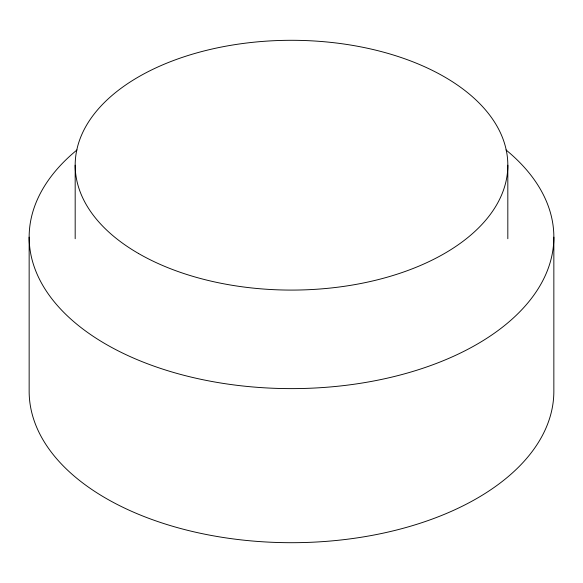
<?xml version="1.0" encoding="UTF-8"?>
<svg xmlns="http://www.w3.org/2000/svg" width="583" height="583" viewBox="0 0 583 583"><rect width="100%" height="100%" fill="white"/><g stroke="black" fill="none" stroke-linecap="round" stroke-linejoin="round"><path stroke-width="0.87" d="M553.85 237.157L553.85 391.237A262.35 151.463 0 0 1 291.5 542.7A262.35 151.463 0 0 1 29.15 391.237L29.15 237.157M507.822 165.193L507.822 238.731M75.178 165.193L75.178 238.731M505.986 149.933A262.35 151.463 0 0 1 466.094 350.208A262.35 151.463 0 0 1 116.906 350.208A262.35 151.463 0 0 1 77.014 149.933M138.535 253.503A216.322 124.893 0 0 0 500.454 197.52A216.322 124.893 0 0 0 235.51 44.556A216.322 124.893 0 0 0 138.535 253.503"/></g></svg>
